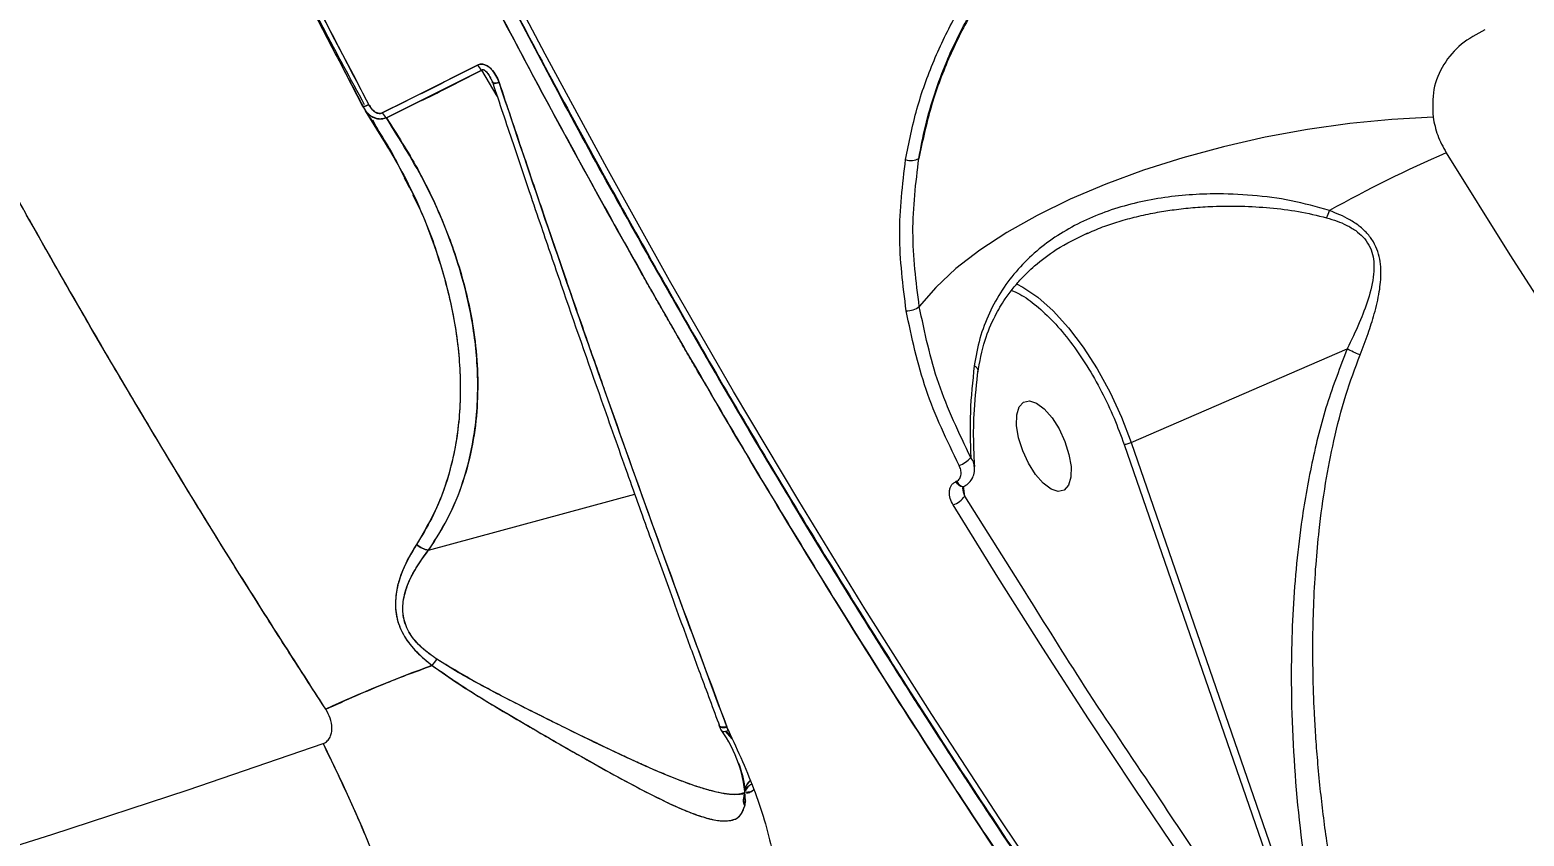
# Model space of a CAD drawing. Header units: millimetres. Extents: x -6332 to 8932, y -6739 to 7096.
# Drawn here: x -3233.5 to -3095.1, y -2634.5 to -2559.9 of the extents above; entities that cross this region are included whole.
import ezdxf

# ---------------------------------------------------------------- set-up
doc = ezdxf.new("R2010")
doc.units = ezdxf.units.MM
for name, color, linetype in [('DIKOM_ОБЪЕКТ', 7, 'Continuous'), ('DIKOM_РАЗМЕР_ЗОНА', 7, 'Continuous'), ('DIKOM_РАЗМЕР_ОБЪЕКТА', 7, 'Continuous')]:
    doc.layers.add(name, color=color, linetype=linetype)
doc.styles.add('style1', font='arial.ttf', dxfattribs={"width": 0.8})
doc.dimstyles.new('1-50', dxfattribs={"dimtxt": 300, "dimasz": 200, "dimexe": 100, "dimexo": 0, "dimgap": 100, "dimtad": 1, "dimtxsty": 'style1', "dimcen": 200, "dimclrd": 7, "dimclre": 7, "dimclrt": 7, "dimadec": 1, "dimazin": 2, "dimtfac": 1, "dimtmove": 0, "dimatfit": 2, "dimfxl": 0, "dimlwd": 25, "dimlwe": 18, "dimarcsym": 0})

# ---------------------------------------------------------------- blocks, each defined once
blk = doc.blocks.new('*D9')
at = {"layer": 'Defpoints', "color": 0, "transparency": 16777216}
for p in [(777.17, 5593.97), (-4228.73, -3389.78), (7301.72, -3389.78)]:
    blk.add_point(p, dxfattribs=at)
at = {"layer": 'DIKOM_РАЗМЕР_ОБЪЕКТА', "color": 7, "lineweight": 18, "transparency": 16777216}
for p, q in [((777.17, 5593.97), (7401.72, 5593.97)), ((-4228.73, -3389.78), (7401.72, -3389.78))]:
    blk.add_line(p, q, dxfattribs=at)
at = {"layer": 'DIKOM_РАЗМЕР_ОБЪЕКТА', "color": 7, "lineweight": 25, "transparency": 16777216}
blk.add_line((7301.72, 5393.97), (7301.72, -3189.78), dxfattribs=at)
at = {"layer": 'DIKOM_РАЗМЕР_ОБЪЕКТА', "color": 7, "transparency": 16777216}
for points in [[(7268.39, 5393.97), (7335.06, 5393.97), (7301.72, 5593.97)], [(7268.39, -3189.78), (7335.06, -3189.78), (7301.72, -3389.78)]]:
    blk.add_solid(points, dxfattribs=at)
at = {"layer": 'DIKOM_РАЗМЕР_ОБЪЕКТА', "color": 7, "transparency": 16777216, "insert": (7048.55, 1153.71), "char_height": 300, "attachment_point": 5, "rotation": 90, "style": 'style1'}
blk.add_mtext('9000', dxfattribs=at)
blk = doc.blocks.new('*D10')
at = {"layer": 'Defpoints', "color": 0, "transparency": 16777216}
for p in [(4034.78, 3636.59), (-4490.85, -1960.46), (4034.78, -5533.39)]:
    blk.add_point(p, dxfattribs=at)
at = {"layer": 'DIKOM_РАЗМЕР_ОБЪЕКТА', "color": 7, "lineweight": 18, "transparency": 16777216}
for p, q in [((4034.78, 3636.59), (4034.78, -5633.39)), ((-4490.85, -1960.46), (-4490.85, -5633.39))]:
    blk.add_line(p, q, dxfattribs=at)
at = {"layer": 'DIKOM_РАЗМЕР_ОБЪЕКТА', "color": 7, "lineweight": 25, "transparency": 16777216}
blk.add_line((-4290.85, -5533.39), (3834.78, -5533.39), dxfattribs=at)
at = {"layer": 'DIKOM_РАЗМЕР_ОБЪЕКТА', "color": 7, "transparency": 16777216}
for points in [[(-4290.85, -5500.05), (-4290.85, -5566.72), (-4490.85, -5533.39)], [(3834.78, -5500.05), (3834.78, -5566.72), (4034.78, -5533.39)]]:
    blk.add_solid(points, dxfattribs=at)
at = {"layer": 'DIKOM_РАЗМЕР_ОБЪЕКТА', "color": 7, "transparency": 16777216, "insert": (308.03, -5280.21), "char_height": 300, "attachment_point": 5, "style": 'style1'}
blk.add_mtext('8500', dxfattribs=at)
blk = doc.blocks.new('*D11')
at = {"layer": 'Defpoints', "color": 0, "transparency": 16777216}
for p in [(1114.35, 7096.35), (-4349.59, -4627.34), (8831.76, -4627.34)]:
    blk.add_point(p, dxfattribs=at)
at = {"layer": 'DIKOM_РАЗМЕР_ЗОНА', "color": 7, "lineweight": 18, "transparency": 16777216}
for p, q in [((1114.35, 7096.35), (8931.76, 7096.35)), ((-4349.59, -4627.34), (8931.76, -4627.34))]:
    blk.add_line(p, q, dxfattribs=at)
at = {"layer": 'DIKOM_РАЗМЕР_ЗОНА', "color": 7, "lineweight": 25, "transparency": 16777216}
blk.add_line((8831.76, 6896.35), (8831.76, -4427.34), dxfattribs=at)
at = {"layer": 'DIKOM_РАЗМЕР_ЗОНА', "color": 7, "transparency": 16777216}
for points in [[(8798.42, 6896.35), (8865.09, 6896.35), (8831.76, 7096.35)], [(8798.42, -4427.34), (8865.09, -4427.34), (8831.76, -4627.34)]]:
    blk.add_solid(points, dxfattribs=at)
at = {"layer": 'DIKOM_РАЗМЕР_ЗОНА', "color": 7, "transparency": 16777216, "insert": (8578.59, 1308.2), "char_height": 300, "attachment_point": 5, "rotation": 90, "style": 'style1'}
blk.add_mtext('11750', dxfattribs=at)
blk = doc.blocks.new('*D12')
at = {"layer": 'Defpoints', "color": 0, "transparency": 16777216}
for p in [(6134.38, 3354.85), (-6332, -2644.93), (6134.38, -6639)]:
    blk.add_point(p, dxfattribs=at)
at = {"layer": 'DIKOM_РАЗМЕР_ЗОНА', "color": 7, "lineweight": 18, "transparency": 16777216}
for p, q in [((6134.38, 3354.85), (6134.38, -6739)), ((-6332, -2644.93), (-6332, -6739))]:
    blk.add_line(p, q, dxfattribs=at)
at = {"layer": 'DIKOM_РАЗМЕР_ЗОНА', "color": 7, "lineweight": 25, "transparency": 16777216}
blk.add_line((-6132, -6639), (5934.38, -6639), dxfattribs=at)
at = {"layer": 'DIKOM_РАЗМЕР_ЗОНА', "color": 7, "transparency": 16777216}
for points in [[(-6132, -6605.67), (-6132, -6672.33), (-6332, -6639)], [(5934.38, -6605.67), (5934.38, -6672.33), (6134.38, -6639)]]:
    blk.add_solid(points, dxfattribs=at)
at = {"layer": 'DIKOM_РАЗМЕР_ЗОНА', "color": 7, "transparency": 16777216, "insert": (-98.81, -6385.83), "char_height": 300, "attachment_point": 5, "style": 'style1'}
blk.add_mtext('12500', dxfattribs=at)

msp = doc.modelspace()

# ---------------------------------------------------------------- linework, layer by layer
at = {"layer": 'DIKOM_ОБЪЕКТ', "color": 7, "linetype": 'Continuous', "lineweight": 15}
for p, q in [((-3204.78, -2562.852), (-3202.666, -2566.915)), ((-3200.841, -2567.544), (-3192.024, -2563.128)), ((-3191.628, -2563.591), (-3200.46, -2568.011)), ((-3190.199, -2565.997), (-3191.628, -2563.591)), ((-3190.883, -2564.198), (-3190.613, -2564.757)), ((-3190.463, -2564.905), (-3190.882, -2564.2)), ((-3190.645, -2564.657), (-3190.586, -2564.832)), ((-3190.585, -2564.832), (-3190.645, -2564.657)), ((-3202.666, -2566.915), (-3202.529, -2567.146)), ((-3202.622, -2566.982), (-3202.666, -2566.915)), ((-3202.666, -2566.915), (-3202.463, -2567.245)), ((-3202.619, -2566.956), (-3202.419, -2567.327)), ((-3202.423, -2567.352), (-3199.525, -2572.047)), ((-3200.812, -2569.922), (-3201.73, -2568.209)), ((-3197.974, -2575.058), (-3198.786, -2573.59)), ((-3135.614, -2578.737), (-3135.459, -2578.672)), ((-3131.479, -2598.069), (-3111.467, -2589.402)), ((-3132.124, -2598.252), (-3112.825, -2654.083)), ((-3131.479, -2598.069), (-3111.54, -2655.752)), ((-3147.645, -2601.662), (-3147.717, -2601.693)), ((-3147.059, -2602.164), (-3146.987, -2602.133)), ((-3196.56, -2608.054), (-3177.456, -2602.85)), ((-3147.056, -2602.278), (-3147.044, -2602.158)), ((-3146.878, -2603.044), (-3147.012, -2602.143)), ((-3141.296, -2611.89), (-3146.878, -2603.044)), ((-3164.066, -2604.138), (-3164.094, -2604.151)), ((-3162.952, -2606.018), (-3162.944, -2606.014)), ((-3159.353, -2611.905), (-3159.346, -2611.902)), ((-3169.642, -2624.272), (-3169.633, -2624.298)), ((-3169.626, -2624.315), (-3169.435, -2624.748)), ((-3169.584, -2624.345), (-3169.595, -2624.316)), ((-3169.454, -2624.397), (-3169.419, -2624.433)), ((-3169.089, -2624.804), (-3168.455, -2625.505)), ((-3168.612, -2625.14), (-3168.987, -2624.793)), ((-3168.612, -2625.14), (-3168.987, -2624.793)), ((-3168.932, -2624.391), (-3168.916, -2624.433)), ((-3168.916, -2624.433), (-3168.785, -2624.74)), ((-3167.295, -2630.449), (-3167.352, -2630.792)), ((-3167.107, -2630.556), (-3166.791, -2630.47))]:
    msp.add_line(p, q, dxfattribs=at)
at = {"layer": 'DIKOM_ОБЪЕКТ', "color": 7, "linetype": 'Continuous', "lineweight": 15, "flags": 128}
for points in [[(-3090.938, -2702.947), (-3097.704, -2694.954), (-3104.43, -2686.729), (-3111.111, -2678.281), (-3117.742, -2669.614), (-3124.316, -2660.736), (-3130.827, -2651.655), (-3137.272, -2642.379), (-3143.644, -2632.915), (-3149.937, -2623.272), (-3156.147, -2613.458), (-3162.268, -2603.479), (-3168.295, -2593.347), (-3174.223, -2583.068), (-3180.047, -2572.651), (-3185.763, -2562.105), (-3191.364, -2551.439)], [(-3190.018, -2564.738), (-3190.167, -2564.767), (-3190.303, -2564.785), (-3190.42, -2564.791), (-3190.517, -2564.786), (-3190.589, -2564.769), (-3190.636, -2564.741), (-3190.654, -2564.704), (-3190.645, -2564.657)], [(-3190.645, -2564.657), (-3190.654, -2564.704), (-3190.636, -2564.741), (-3190.589, -2564.769), (-3190.517, -2564.786), (-3190.42, -2564.791), (-3190.303, -2564.785), (-3190.167, -2564.767), (-3190.018, -2564.738)], [(-3202.666, -2566.915), (-3202.659, -2566.941), (-3202.631, -2566.955), (-3202.582, -2566.956), (-3202.513, -2566.945), (-3202.426, -2566.922), (-3202.324, -2566.889), (-3202.208, -2566.845), (-3202.081, -2566.791)], [(-3202.081, -2566.791), (-3202.208, -2566.845), (-3202.324, -2566.889), (-3202.426, -2566.922), (-3202.513, -2566.945), (-3202.582, -2566.956), (-3202.631, -2566.955), (-3202.659, -2566.941), (-3202.666, -2566.915)], [(-3103.509, -2567.942), (-3107.336, -2568.153), (-3111.228, -2568.538), (-3115.149, -2569.091), (-3119.058, -2569.807), (-3122.918, -2570.68), (-3126.69, -2571.7), (-3130.336, -2572.858), (-3133.822, -2574.141), (-3137.112, -2575.539), (-3140.174, -2577.035), (-3142.978, -2578.616), (-3145.496, -2580.267), (-3147.703, -2581.971), (-3149.578, -2583.711), (-3151.101, -2585.469)], [(-3102.288, -2571.239), (-3096.389, -2580.693), (-3090.405, -2589.978)], [(-3142.082, -2583.384), (-3141.521, -2583.675), (-3140.119, -2584.62), (-3138.695, -2585.884), (-3137.281, -2587.437), (-3135.912, -2589.241), (-3134.617, -2591.255), (-3133.429, -2593.432), (-3132.375, -2595.721), (-3131.479, -2598.069)], [(-3141.894, -2597.633), (-3142.085, -2596.5), (-3142.072, -2595.521), (-3141.856, -2594.775), (-3141.454, -2594.323), (-3140.898, -2594.201), (-3140.235, -2594.418), (-3139.517, -2594.959), (-3138.804, -2595.778), (-3138.151, -2596.81), (-3137.613, -2597.971), (-3137.233, -2599.166), (-3137.042, -2600.3), (-3137.055, -2601.278), (-3137.272, -2602.025), (-3137.674, -2602.477), (-3138.229, -2602.599), (-3138.892, -2602.381), (-3139.61, -2601.84), (-3140.324, -2601.021), (-3140.976, -2599.989), (-3141.514, -2598.829), (-3141.894, -2597.633)], [(-3147.059, -2602.164), (-3147.11, -2602.179), (-3147.249, -2602.159), (-3147.405, -2602.065), (-3147.566, -2601.906), (-3147.717, -2601.693)], [(-3147.645, -2601.662), (-3147.493, -2601.874), (-3147.333, -2602.034), (-3147.177, -2602.127), (-3147.038, -2602.147), (-3146.985, -2602.132)], [(-3113.827, -2655.013), (-3118.21, -2648.913), (-3122.563, -2642.724), (-3126.885, -2636.449), (-3131.173, -2630.089), (-3135.426, -2623.647), (-3139.643, -2617.125), (-3143.822, -2610.526), (-3147.961, -2603.852)], [(-3169.647, -2624.183), (-3169.647, -2624.254), (-3169.618, -2624.316), (-3169.561, -2624.366), (-3169.476, -2624.401), (-3169.367, -2624.422), (-3169.237, -2624.427), (-3169.09, -2624.416), (-3168.932, -2624.391)], [(-3168.932, -2624.391), (-3169.09, -2624.416), (-3169.237, -2624.427), (-3169.367, -2624.422), (-3169.476, -2624.401), (-3169.561, -2624.366), (-3169.618, -2624.316), (-3169.647, -2624.254), (-3169.647, -2624.183)], [(-3169.635, -2624.202), (-3169.638, -2624.276), (-3169.636, -2624.289)], [(-3168.916, -2624.433), (-3169.078, -2624.456), (-3169.227, -2624.464), (-3169.359, -2624.456), (-3169.469, -2624.433), (-3169.554, -2624.393), (-3169.611, -2624.341), (-3169.636, -2624.289)], [(-3169.633, -2624.299), (-3169.611, -2624.341), (-3169.554, -2624.393), (-3169.469, -2624.433), (-3169.359, -2624.456), (-3169.227, -2624.464), (-3169.078, -2624.456), (-3168.916, -2624.433)], [(-3169.463, -2624.685), (-3169.444, -2624.737), (-3169.403, -2624.776), (-3169.341, -2624.804), (-3169.26, -2624.817), (-3169.161, -2624.818), (-3169.047, -2624.804), (-3168.92, -2624.778), (-3168.785, -2624.74)], [(-3350.43, -2665.209), (-3336.847, -2662.383), (-3323.335, -2659.402), (-3309.902, -2656.268), (-3296.556, -2652.984), (-3283.308, -2649.549), (-3270.164, -2645.969), (-3257.134, -2642.244), (-3244.226, -2638.377), (-3231.449, -2634.371), (-3218.81, -2630.228), (-3206.317, -2625.95)], [(-3350.43, -2665.209), (-3336.847, -2662.383), (-3323.335, -2659.402), (-3309.902, -2656.268), (-3296.556, -2652.984), (-3283.308, -2649.549), (-3270.164, -2645.969), (-3257.134, -2642.244), (-3244.226, -2638.377), (-3231.449, -2634.371), (-3218.81, -2630.228), (-3206.317, -2625.95)], [(-3206.317, -2625.95), (-3204.49, -2629.732), (-3202.743, -2633.659), (-3201.092, -2637.701), (-3199.548, -2641.825), (-3198.124, -2645.998), (-3196.831, -2650.19), (-3195.679, -2654.368), (-3194.676, -2658.498), (-3193.832, -2662.549), (-3193.151, -2666.49), (-3192.64, -2670.288), (-3192.303, -2673.916), (-3192.141, -2677.343), (-3192.157, -2680.546)]]:
    msp.add_lwpolyline(points, dxfattribs=at)
at = {"layer": 'DIKOM_ОБЪЕКТ', "color": 7, "linetype": 'Continuous', "lineweight": 15}
for centre, radius, start, end in [((-3190.604, -2562.315), 1.636, 209.81096, 231.24363), ((-3199.391, -2566.753), 1.652, 208.63239, 229.65293), ((-3052.701, -2684.902), 124.009, 113.5697, 119.14739), ((-3151.86, -2570.564), 1.403, 249.09211, 300.98321), ((-3123.824, -2572.676), 11.418, 336.35097, 339.9147), ((-3152.253, -2584.056), 1.823, 268.2549, 309.18), ((-3148.207, -2597.779), 2.535, 288.13791, 318.04546), ((-3148.921, -2601.435), 2.601, 291.65337, 321.76861), ((-3158.259, -2725.217), 113.057, 109.61767, 115.02078), ((-3247.301, -2579.875), 64.177, 322.74852, 323.3961), ((-3247.315, -2579.863), 64.195, 322.7485, 323.39588), ((-3179.114, -2631.695), 11.928, 2.03522, 35.99188), ((-3165.505, -2630.649), 1.799, 135.79638, 200.2288), ((-3165.49, -2630.661), 1.818, 135.81502, 163.8342), ((-3165.534, -2630.65), 1.772, 173.79576, 200.50962)]:
    msp.add_arc(centre, radius, start, end, dxfattribs=at)
for points, knots in [([(-3223.198, -2036.913), (-3223.524, -2037.057), (-3226.59, -2038.41), (-3231.996, -2041.839), (-3239.36, -2047.241), (-3246.223, -2053.598), (-3252.637, -2060.797), (-3258.475, -2068.712), (-3263.764, -2077.284), (-3268.509, -2086.436), (-3272.789, -2096.292), (-3276.587, -2106.795), (-3279.969, -2118.153), (-3282.907, -2130.406), (-3285.361, -2143.603), (-3287.271, -2157.51), (-3288.623, -2172.08), (-3289.408, -2187.237), (-3289.623, -2202.595), (-3289.309, -2218.091), (-3288.504, -2233.693), (-3287.203, -2249.707), (-3285.402, -2266.139), (-3283.053, -2283.289), (-3280.131, -2301.09), (-3276.619, -2319.463), (-3272.588, -2338.012), (-3268.044, -2356.734), (-3262.983, -2375.631), (-3257.512, -2394.338), (-3251.671, -2412.795), (-3245.522, -2430.905), (-3238.982, -2448.935), (-3232.072, -2466.842), (-3224.648, -2484.987), (-3216.683, -2503.365), (-3208.148, -2521.962), (-3199.21, -2540.381), (-3189.918, -2558.519), (-3180.322, -2576.279), (-3170.647, -2593.275), (-3160.914, -2609.534), (-3151.139, -2625.087), (-3141.126, -2640.246), (-3130.896, -2655.033), (-3123.923, -2664.485), (-3120.431, -2669.218)], [0, 0, 0, 0, 0.0028441, 0.0267502, 0.0505357, 0.0742578, 0.0979727, 0.1217368, 0.1442394, 0.1668674, 0.1894172, 0.2118542, 0.2342271, 0.257939, 0.2816885, 0.3055319, 0.3295197, 0.3534456, 0.3772426, 0.3996156, 0.4219726, 0.4443609, 0.4668275, 0.4894231, 0.5133832, 0.5372016, 0.560939, 0.5846504, 0.6083912, 0.6322202, 0.6548184, 0.6774103, 0.6998754, 0.7222618, 0.7446183, 0.7683492, 0.7921552, 0.816093, 0.8400718, 0.863906, 0.8876507, 0.9100072, 0.932381, 0.9548205, 0.9773726, 1, 1, 1, 1]), ([(-3206.076, -2622.769), (-3209.491, -2617.45), (-3216.326, -2606.806), (-3226.259, -2590.257), (-3235.948, -2573.29), (-3245.333, -2555.914), (-3254.361, -2538.24), (-3262.815, -2520.708), (-3270.703, -2503.374), (-3278.053, -2486.248), (-3285.016, -2468.982), (-3291.588, -2451.579), (-3297.968, -2433.431), (-3304.053, -2414.641), (-3309.738, -2395.321), (-3314.798, -2376.18), (-3319.229, -2357.217), (-3323.026, -2338.433), (-3326.164, -2319.896), (-3328.623, -2301.706), (-3330.39, -2283.957), (-3331.468, -2266.681), (-3331.852, -2249.917), (-3331.547, -2233.754), (-3330.56, -2218.271), (-3328.911, -2203.507), (-3326.606, -2189.459), (-3323.651, -2176.126), (-3319.989, -2163.339), (-3315.608, -2151.224), (-3310.503, -2139.913), (-3304.796, -2129.59), (-3298.413, -2120.404), (-3293.78, -2114.491), (-3291.119, -2111.96), (-3290.963, -2111.813)], [0, 0, 0, 0, 0.0300529, 0.0601374, 0.0903312, 0.1207133, 0.1510481, 0.1812016, 0.2095421, 0.2378597, 0.266223, 0.2946983, 0.3233418, 0.3551983, 0.3868722, 0.4184629, 0.4500675, 0.4817818, 0.5137032, 0.5456079, 0.5774203, 0.6092394, 0.6411643, 0.6730865, 0.7048096, 0.7364286, 0.768038, 0.7997314, 0.8316041, 0.8651056, 0.898394, 0.9315588, 0.9647071, 0.9979422, 1, 1, 1, 1]), ([(-3119.444, -2668.268), (-3123.138, -2663.257), (-3130.512, -2653.254), (-3141.315, -2637.565), (-3151.873, -2621.461), (-3162.165, -2604.915), (-3172.193, -2587.941), (-3181.769, -2570.867), (-3190.907, -2553.725), (-3199.586, -2536.6), (-3207.942, -2519.243), (-3215.936, -2501.742), (-3223.715, -2483.764), (-3231.257, -2465.297), (-3238.534, -2446.335), (-3245.394, -2427.238), (-3251.807, -2408.076), (-3257.736, -2388.955), (-3263.051, -2370.337), (-3267.779, -2352.248), (-3271.957, -2334.672), (-3275.678, -2317.251), (-3278.939, -2299.985), (-3281.784, -2282.577), (-3284.157, -2265.142), (-3286.015, -2247.793), (-3287.311, -2230.913), (-3288.052, -2214.495), (-3288.232, -2198.546), (-3287.867, -2183.351), (-3286.95, -2168.97), (-3285.907, -2157.913), (-3284.988, -2151.778), (-3284.717, -2149.968)], [0, 0, 0, 0, 0.0338931, 0.0676579, 0.101253, 0.1347578, 0.1682517, 0.201816, 0.2335979, 0.2655578, 0.2974069, 0.3290959, 0.3606952, 0.3941866, 0.4277292, 0.4614047, 0.4952854, 0.5290776, 0.5626887, 0.5942872, 0.6258639, 0.6574845, 0.6892181, 0.7211301, 0.7549709, 0.7886124, 0.8221385, 0.8556279, 0.8891602, 0.9228145, 0.9547323, 0.9866402, 1, 1, 1, 1]), ([(-3120.431, -2669.218), (-3122.831, -2665.98), (-3127.749, -2659.345), (-3135.201, -2648.824), (-3142.908, -2637.56), (-3150.503, -2626.018), (-3157.956, -2614.263), (-3164.931, -2602.856), (-3169.769, -2594.659), (-3172.486, -2589.97), (-3173.344, -2588.482), (-3174.203, -2586.986), (-3175.063, -2585.481), (-3175.924, -2583.968), (-3178.913, -2578.69), (-3183.798, -2569.876), (-3190.294, -2557.712), (-3196.155, -2546.348), (-3201.41, -2535.824), (-3206.084, -2526.176), (-3210.206, -2517.432), (-3213.801, -2509.614), (-3216.891, -2502.74), (-3219.393, -2497.064), (-3221.373, -2492.504), (-3222.844, -2489.072), (-3223.838, -2486.732), (-3224.382, -2485.443), (-3224.592, -2484.946), (-3224.678, -2484.741), (-3224.715, -2484.653), (-3224.731, -2484.615), (-3224.738, -2484.599), (-3224.741, -2484.592), (-3224.742, -2484.588), (-3227.193, -2479.332), (-3231.216, -2468.689), (-3237.385, -2453.189), (-3242.899, -2438.192), (-3247.769, -2424.339), (-3252.027, -2411.588), (-3254.876, -2402.65), (-3256.69, -2396.787), (-3257.59, -2393.844), (-3258.468, -2390.934), (-3259.325, -2388.059), (-3260.161, -2385.218), (-3262.752, -2376.306), (-3266.835, -2361.471), (-3271.918, -2340.965), (-3276.299, -2321.039), (-3280.052, -2301.704), (-3282.035, -2289.196), (-3283.018, -2282.999)], [0, 0, 0, 0, 0.0304209, 0.0623327, 0.095734, 0.1306254, 0.1625625, 0.1956542, 0.2257291, 0.2297327, 0.2337534, 0.2377893, 0.2418403, 0.2459065, 0.2499879, 0.2842987, 0.316163, 0.3455819, 0.3725529, 0.3970783, 0.419155, 0.4387844, 0.455968, 0.4707052, 0.4811917, 0.4899532, 0.4962348, 0.4985755, 0.4995217, 0.4999227, 0.5000971, 0.5001726, 0.5002056, 0.5002199, 0.5002268, 0.5002316, 0.539857, 0.577985, 0.6146112, 0.6497392, 0.6794112, 0.7079231, 0.715199, 0.7223943, 0.7295114, 0.7365486, 0.7435039, 0.7503816, 0.8020663, 0.852871, 0.9027955, 0.9518385, 1, 1, 1, 1]), ([(-3206.076, -2622.769), (-3207.135, -2621.137), (-3209.301, -2617.8), (-3212.588, -2612.626), (-3215.989, -2607.186), (-3219.496, -2601.47), (-3223.104, -2595.476), (-3226.544, -2589.649), (-3229.407, -2584.708), (-3231.728, -2580.648), (-3233.794, -2576.996), (-3236.055, -2572.949), (-3238.561, -2568.4), (-3241.174, -2563.586), (-3243.629, -2558.989), (-3245.295, -2555.826), (-3246.249, -2554.001), (-3246.657, -2553.221), (-3247.028, -2552.506), (-3247.365, -2551.857), (-3247.667, -2551.275), (-3249.171, -2548.367), (-3251.738, -2543.34), (-3255.288, -2536.219), (-3258.707, -2529.212), (-3262.045, -2522.207), (-3265.41, -2514.979), (-3268.366, -2508.471), (-3270.98, -2502.596), (-3273.184, -2497.55), (-3275.302, -2492.618), (-3277.335, -2487.801), (-3279.285, -2483.101), (-3281.156, -2478.52), (-3284.195, -2470.946), (-3288.242, -2460.508), (-3293.081, -2447.35), (-3297.646, -2434.258), (-3301.948, -2421.18), (-3305.998, -2408.067), (-3310.008, -2394.199), (-3313.908, -2379.583), (-3317.649, -2364.131), (-3320.954, -2348.86), (-3323.866, -2333.711), (-3325.44, -2323.766), (-3326.224, -2318.809)], [0, 0, 0, 0, 0.0179876, 0.0367762, 0.0563657, 0.0767565, 0.0979473, 0.1199375, 0.1380068, 0.1494641, 0.1620326, 0.1757116, 0.1910465, 0.2085275, 0.2246543, 0.2375316, 0.2403668, 0.2429771, 0.2453677, 0.2475341, 0.2494766, 0.251198, 0.2766477, 0.2996046, 0.3217494, 0.3456947, 0.3682713, 0.3922606, 0.4088962, 0.425132, 0.440963, 0.456394, 0.4714218, 0.4860449, 0.5002695, 0.5438574, 0.5855956, 0.6254857, 0.6683365, 0.7099835, 0.750432, 0.800899, 0.8503771, 0.8999619, 0.9501441, 1, 1, 1, 1]), ([(-3232.589, -2503.732), (-3231.396, -2506.429), (-3228.904, -2512.062), (-3225.082, -2520.424), (-3222.263, -2526.451), (-3220.606, -2529.938), (-3220.07, -2531.064), (-3219.528, -2532.198), (-3218.98, -2533.34), (-3218.426, -2534.491), (-3217.588, -2536.226), (-3216.311, -2538.854), (-3214.433, -2542.68), (-3212.071, -2547.433), (-3209.21, -2553.099), (-3205.838, -2559.667), (-3203.387, -2564.314), (-3202.081, -2566.791)], [0, 0, 0, 0, 0.1256973, 0.2625228, 0.3921221, 0.4097291, 0.4274977, 0.4454039, 0.4634482, 0.4816553, 0.5000014, 0.5458529, 0.6066903, 0.6825214, 0.773355, 0.8791832, 1, 1, 1, 1]), ([(-3202.081, -2566.791), (-3205.094, -2561.029), (-3211.116, -2549.515), (-3219.124, -2533.147), (-3226.294, -2517.887), (-3230.489, -2508.453), (-3232.589, -2503.732)], [0, 0, 0, 0, 0.280202, 0.5599174, 0.7797716, 1, 1, 1, 1]), ([(-3202.477, -2566.815), (-3203.761, -2564.432), (-3206.769, -2558.849), (-3210.635, -2551.426), (-3213.187, -2546.372), (-3214.092, -2544.579)], [0, 0, 0, 0, 0.3246933, 0.760521, 1, 1, 1, 1]), ([(-3191.908, -2551.577), (-3191.199, -2552.954), (-3188.985, -2557.253), (-3185.162, -2564.437), (-3180.424, -2573.157), (-3175.548, -2581.887), (-3170.551, -2590.607), (-3165.441, -2599.293), (-3160.226, -2607.926), (-3154.913, -2616.489), (-3149.51, -2624.969), (-3144.021, -2633.351), (-3138.455, -2641.626), (-3132.816, -2649.78), (-3127.109, -2657.806), (-3121.342, -2665.695), (-3115.516, -2673.436), (-3109.64, -2681.024), (-3103.716, -2688.45), (-3097.752, -2695.707), (-3091.75, -2702.787), (-3085.716, -2709.686), (-3079.655, -2716.399), (-3073.572, -2722.917), (-3067.47, -2729.236), (-3061.356, -2735.353), (-3055.232, -2741.26), (-3049.104, -2746.955), (-3042.976, -2752.433), (-3036.853, -2757.689), (-3030.738, -2762.72), (-3024.636, -2767.523), (-3018.552, -2772.095), (-3012.488, -2776.43), (-3006.449, -2780.529), (-3000.439, -2784.387), (-2994.461, -2788.003), (-2988.52, -2791.373), (-2982.618, -2794.496), (-2976.759, -2797.368), (-2970.947, -2799.991), (-2965.184, -2802.359), (-2959.473, -2804.473), (-2953.817, -2806.329), (-2948.219, -2807.93), (-2942.681, -2809.267), (-2937.206, -2810.345), (-2931.795, -2811.161), (-2926.454, -2811.701), (-2921.706, -2811.979), (-2918.778, -2811.956), (-2917.573, -2811.947)], [0, 0, 0, 0, 0.0090736, 0.0283114, 0.0478363, 0.0675914, 0.0875366, 0.1076412, 0.1278777, 0.1482269, 0.1686719, 0.1891964, 0.2097921, 0.2304463, 0.2511524, 0.2719038, 0.2926915, 0.3135132, 0.3343625, 0.3552359, 0.3761282, 0.3970384, 0.4179636, 0.4388991, 0.4598442, 0.4807975, 0.5017559, 0.5227189, 0.5436845, 0.5646519, 0.5856202, 0.6065893, 0.6275583, 0.6485265, 0.6694947, 0.690463, 0.7114326, 0.7324033, 0.7533772, 0.7743554, 0.7953407, 0.8163349, 0.8373419, 0.8583651, 0.8794092, 0.9004789, 0.9215808, 0.9427214, 0.9639083, 0.9851504, 1, 1, 1, 1]), ([(-3209.536, -2553.663), (-3208.916, -2554.874), (-3207.534, -2557.575), (-3205.231, -2562.01), (-3203.536, -2565.22), (-3202.619, -2566.956)], [0, 0, 0, 0, 0.2718438, 0.6063373, 1, 1, 1, 1]), ([(-3152.361, -2571.875), (-3152.05, -2570.301), (-3151.428, -2567.156), (-3149.809, -2562.673), (-3147.76, -2558.402), (-3145.988, -2555.814), (-3145.102, -2554.52)], [0, 0, 0, 0, 0.250726, 0.5012991, 0.7506506, 1, 1, 1, 1]), ([(-3143.828, -2554.614), (-3144.686, -2555.859), (-3146.417, -2558.369), (-3148.464, -2562.545), (-3150.127, -2567.005), (-3150.799, -2570.171), (-3151.138, -2571.767)], [0, 0, 0, 0, 0.2440319, 0.4920674, 0.744057, 1, 1, 1, 1]), ([(-3151.138, -2571.767), (-3150.951, -2570.765), (-3150.571, -2568.736), (-3149.702, -2565.735), (-3148.44, -2562.36), (-3146.638, -2558.621), (-3144.903, -2556.087), (-3144.013, -2554.786)], [0, 0, 0, 0, 0.1627457, 0.3298814, 0.5013883, 0.7440248, 1, 1, 1, 1]), ([(-3119.444, -2668.268), (-3123.39, -2662.91), (-3131.258, -2652.225), (-3142.769, -2635.414), (-3153.999, -2618.131), (-3164.941, -2600.34), (-3175.554, -2582.011), (-3183.104, -2568.491), (-3186.994, -2560.977), (-3187.569, -2559.867)], [0, 0, 0, 0, 0.1631449, 0.3253423, 0.4870224, 0.6482969, 0.8096884, 0.9718889, 1, 1, 1, 1]), ([(-3098.711, -2559.86), (-3099.469, -2560.265), (-3100.987, -2561.075), (-3102.605, -2563.011), (-3103.613, -2565.34), (-3103.544, -2567.073), (-3103.509, -2567.942)], [0, 0, 0, 0, 0.2497756, 0.4995882, 0.7493475, 1, 1, 1, 1]), ([(-3192.024, -2563.128), (-3193.658, -2563.962), (-3196.577, -2565.449), (-3199.538, -2566.904), (-3200.841, -2567.544)], [0, 0, 0, 0, 0.5600019, 1, 1, 1, 1]), ([(-3192.024, -2563.128), (-3191.918, -2563.089), (-3191.707, -2563.009), (-3191.35, -2563.068), (-3191.022, -2563.235), (-3190.647, -2563.558), (-3190.279, -2564.067), (-3190.105, -2564.514), (-3190.018, -2564.738)], [0, 0, 0, 0, 0.1251382, 0.2501315, 0.3685429, 0.5007915, 0.7497608, 1, 1, 1, 1]), ([(-3190.018, -2564.738), (-3190.211, -2564.287), (-3190.454, -2563.722), (-3191.018, -2563.239), (-3191.345, -2563.069), (-3191.708, -2563.009), (-3191.918, -2563.089), (-3192.024, -2563.128)], [0, 0, 0, 0, 0.4978862, 0.6235487, 0.7494002, 0.8746933, 1, 1, 1, 1]), ([(-3200.46, -2568.011), (-3198.8, -2567.195), (-3195.836, -2565.738), (-3192.914, -2564.247), (-3191.628, -2563.591)], [0, 0, 0, 0, 0.5599787, 1, 1, 1, 1]), ([(-3191.628, -2563.591), (-3191.616, -2563.578), (-3191.592, -2563.553), (-3191.534, -2563.536), (-3191.467, -2563.546), (-3191.371, -2563.59), (-3191.257, -2563.687), (-3191.101, -2563.861), (-3190.945, -2564.081), (-3190.858, -2564.255), (-3190.818, -2564.334)], [0, 0, 0, 0, 0.0532751, 0.0987553, 0.1442833, 0.1972148, 0.3252861, 0.4824188, 0.7652232, 1, 1, 1, 1]), ([(-3191.628, -2563.591), (-3191.617, -2563.579), (-3191.597, -2563.557), (-3191.557, -2563.543), (-3191.524, -2563.538), (-3191.488, -2563.543), (-3191.428, -2563.561), (-3191.347, -2563.61), (-3191.187, -2563.752), (-3190.976, -2564.023), (-3190.849, -2564.276), (-3190.778, -2564.417)], [0, 0, 0, 0, 0.0435046, 0.0802869, 0.0977751, 0.1155124, 0.1541495, 0.2198757, 0.3070182, 0.6114809, 1, 1, 1, 1]), ([(-3190.613, -2564.757), (-3189.987, -2566.634), (-3188.863, -2570.002), (-3187.358, -2574.453), (-3186.184, -2577.905), (-3185.205, -2580.764), (-3183.364, -2586.117), (-3181.018, -2592.845), (-3178.226, -2600.72), (-3176.438, -2605.699), (-3175.121, -2609.337), (-3174.127, -2612.069), (-3172.861, -2615.526), (-3171.32, -2619.707), (-3170.197, -2622.718), (-3169.59, -2624.346)], [0, 0, 0, 0, 0.0919471, 0.1649693, 0.2191857, 0.2624787, 0.3066479, 0.4849834, 0.5987071, 0.7037642, 0.7378598, 0.7843468, 0.8435426, 0.9154207, 1, 1, 1, 1]), ([(-3190.018, -2564.738), (-3189.295, -2566.897), (-3187.889, -2571.099), (-3185.82, -2577.188), (-3183.857, -2582.904), (-3182.002, -2588.249), (-3180.155, -2593.515), (-3177.343, -2601.454), (-3173.592, -2611.863), (-3170.455, -2620.296), (-3168.932, -2624.391)], [0, 0, 0, 0, 0.1056496, 0.2056474, 0.2999886, 0.3886799, 0.4717014, 0.5634497, 0.7880625, 1, 1, 1, 1]), ([(-3168.932, -2624.391), (-3170.934, -2618.998), (-3174.943, -2608.199), (-3180.441, -2592.756), (-3185.473, -2578.267), (-3188.501, -2569.255), (-3190.018, -2564.738)], [0, 0, 0, 0, 0.2787706, 0.5582158, 0.7785995, 1, 1, 1, 1]), ([(-3202.666, -2566.915), (-3202.551, -2567.115), (-3202.311, -2567.532), (-3201.762, -2567.957), (-3201.103, -2568.171), (-3200.678, -2568.065), (-3200.46, -2568.011)], [0, 0, 0, 0, 0.2464176, 0.5143743, 0.7507398, 1, 1, 1, 1]), ([(-3202.364, -2567.406), (-3201.437, -2568.818), (-3199.933, -2571.107), (-3198.811, -2573.495), (-3198.382, -2574.41)], [0, 0, 0, 0, 0.6169432, 1, 1, 1, 1]), ([(-3200.46, -2568.011), (-3200.567, -2568.045), (-3200.78, -2568.113), (-3201.228, -2568.126), (-3201.755, -2567.944), (-3202.162, -2567.691), (-3202.284, -2567.491), (-3202.285, -2567.489)], [0, 0, 0, 0, 0.1668764, 0.3331322, 0.6644698, 0.9962618, 1, 1, 1, 1]), ([(-3202.081, -2566.791), (-3202.013, -2566.907), (-3201.877, -2567.138), (-3201.633, -2567.385), (-3201.402, -2567.528), (-3201.213, -2567.595), (-3201.017, -2567.608), (-3200.899, -2567.565), (-3200.841, -2567.544)], [0, 0, 0, 0, 0.249713, 0.4993554, 0.6299307, 0.7499298, 0.874766, 1, 1, 1, 1]), ([(-3200.841, -2567.544), (-3200.899, -2567.566), (-3201.016, -2567.61), (-3201.279, -2567.59), (-3201.714, -2567.369), (-3201.935, -2567.022), (-3202.081, -2566.791)], [0, 0, 0, 0, 0.125469, 0.2510913, 0.5012666, 1, 1, 1, 1]), ([(-3201.945, -2568.128), (-3200.865, -2569.847), (-3198.462, -2573.673), (-3195.853, -2579.889), (-3194.15, -2586.115), (-3193.501, -2591.901), (-3193.689, -2596.588), (-3194.514, -2600.676), (-3195.688, -2604.152), (-3197.016, -2606.396), (-3197.682, -2607.521)], [0, 0, 0, 0, 0.140231, 0.3121103, 0.4836054, 0.6130559, 0.7428465, 0.828589, 0.914095, 1, 1, 1, 1]), ([(-3200.46, -2568.011), (-3199.467, -2569.568), (-3197.487, -2572.672), (-3195.199, -2577.495), (-3193.444, -2582.412), (-3192.434, -2586.89), (-3191.997, -2590.881), (-3191.973, -2594.336), (-3192.336, -2597.813), (-3193.163, -2601.286), (-3194.465, -2604.739), (-3195.865, -2606.955), (-3196.56, -2608.054)], [0, 0, 0, 0, 0.1254318, 0.2500785, 0.3742301, 0.498491, 0.5826866, 0.6665952, 0.749435, 0.8338422, 0.9176121, 1, 1, 1, 1]), ([(-3196.56, -2608.054), (-3195.853, -2606.934), (-3194.446, -2604.701), (-3193.152, -2601.251), (-3192.195, -2597.205), (-3191.865, -2592.577), (-3192.355, -2586.874), (-3193.899, -2580.746), (-3196.57, -2574.233), (-3199.161, -2570.09), (-3200.46, -2568.011)], [0, 0, 0, 0, 0.0839747, 0.1672678, 0.2505557, 0.3763118, 0.5015632, 0.6672261, 0.8330781, 1, 1, 1, 1]), ([(-3103.509, -2567.942), (-3103.394, -2568.509), (-3103.165, -2569.646), (-3102.581, -2570.707), (-3102.288, -2571.239)], [0, 0, 0, 0, 0.4986947, 1, 1, 1, 1]), ([(-3152.309, -2585.878), (-3152.605, -2583.521), (-3153.198, -2578.805), (-3152.64, -2574.185), (-3152.361, -2571.875)], [0, 0, 0, 0, 0.5000127, 1, 1, 1, 1]), ([(-3151.101, -2585.469), (-3151.389, -2583.162), (-3151.966, -2578.548), (-3151.414, -2574.027), (-3151.138, -2571.767)], [0, 0, 0, 0, 0.4999772, 1, 1, 1, 1]), ([(-3198.043, -2575.097), (-3197.793, -2575.591), (-3196.722, -2577.709), (-3195.383, -2581.57), (-3194.29, -2585.857), (-3193.796, -2589.293), (-3193.6, -2591.934), (-3193.608, -2594.51), (-3193.843, -2597.181), (-3194.316, -2599.776), (-3195.096, -2602.437), (-3196.149, -2605.012), (-3197.185, -2606.707), (-3197.682, -2607.521)], [0, 0, 0, 0, 0.0481886, 0.2066514, 0.3643906, 0.4475777, 0.5223448, 0.605428, 0.6815308, 0.7641237, 0.8402588, 0.9232692, 1, 1, 1, 1]), ([(-3113.1, -2576.597), (-3114.28, -2576.26), (-3116.628, -2575.589), (-3120.242, -2575.144), (-3124.401, -2574.972), (-3129.058, -2575.353), (-3133.976, -2576.592), (-3138.405, -2578.74), (-3141.492, -2581.347), (-3143.464, -2583.91), (-3144.651, -2586.061), (-3145.551, -2588.409), (-3145.856, -2590.108), (-3146.01, -2590.963)], [0, 0, 0, 0, 0.0841745, 0.1676347, 0.2513597, 0.3757524, 0.5006806, 0.6249789, 0.7497198, 0.8123411, 0.8748843, 0.9370411, 1, 1, 1, 1]), ([(-3135.459, -2578.672), (-3134.953, -2578.452), (-3133.964, -2578.02), (-3132.385, -2577.524), (-3130.755, -2577.089), (-3129.112, -2576.753), (-3127.443, -2576.494), (-3125.73, -2576.306), (-3123.655, -2576.179), (-3121.263, -2576.16), (-3118.616, -2576.316), (-3115.966, -2576.628), (-3114.233, -2577.047), (-3113.365, -2577.256)], [0, 0, 0, 0, 0.0773365, 0.1511899, 0.2282165, 0.3084234, 0.3786723, 0.4553186, 0.5383606, 0.6541103, 0.7693564, 0.8843679, 1, 1, 1, 1]), ([(-3110.274, -2589.944), (-3110.018, -2589.291), (-3109.529, -2588.04), (-3108.908, -2586.093), (-3108.461, -2584.209), (-3108.299, -2582.575), (-3108.383, -2581.334), (-3108.603, -2580.376), (-3109.004, -2579.484), (-3109.593, -2578.685), (-3110.345, -2578.001), (-3111.485, -2577.241), (-3112.46, -2576.853), (-3113.1, -2576.597)], [0, 0, 0, 0, 0.1304726, 0.2497462, 0.3846563, 0.4985942, 0.5640357, 0.6239437, 0.6867255, 0.7491466, 0.8092811, 0.8746197, 1, 1, 1, 1]), ([(-3113.365, -2577.256), (-3113.036, -2577.357), (-3112.415, -2577.546), (-3111.506, -2577.935), (-3110.685, -2578.41), (-3109.955, -2579.032), (-3109.406, -2579.789), (-3109.084, -2580.644), (-3108.963, -2581.555), (-3109.015, -2582.951), (-3109.475, -2584.789), (-3110.349, -2587.083), (-3111.08, -2588.599), (-3111.467, -2589.402)], [0, 0, 0, 0, 0.0665832, 0.1255043, 0.191619, 0.2509307, 0.3132833, 0.3768317, 0.4357325, 0.5020294, 0.6648218, 0.8223112, 1, 1, 1, 1]), ([(-3145.686, -2591.646), (-3145.498, -2590.61), (-3145.16, -2588.744), (-3144.191, -2586.495), (-3143.261, -2584.917), (-3142.435, -2583.799), (-3141.549, -2582.77), (-3140.27, -2581.531), (-3138.262, -2580.002), (-3136.478, -2579.135), (-3135.474, -2578.648)], [0, 0, 0, 0, 0.1728624, 0.3112376, 0.4179676, 0.4915747, 0.5556905, 0.6604047, 0.8088868, 1, 1, 1, 1]), ([(-3142.554, -2583.988), (-3142.295, -2584.097), (-3141.554, -2584.407), (-3140.237, -2585.372), (-3138.651, -2586.852), (-3137.066, -2588.739), (-3135.559, -2590.927), (-3134.204, -2593.314), (-3133.032, -2595.778), (-3132.422, -2597.44), (-3132.124, -2598.252)], [0, 0, 0, 0, 0.0700933, 0.200791, 0.3356091, 0.4725739, 0.609523, 0.7443323, 0.8750278, 1, 1, 1, 1]), ([(-3146.322, -2599.474), (-3147.411, -2597.207), (-3149.589, -2592.673), (-3150.597, -2587.87), (-3151.101, -2585.469)], [0, 0, 0, 0, 0.5000331, 1, 1, 1, 1]), ([(-3147.418, -2600.188), (-3148.532, -2597.872), (-3150.758, -2593.239), (-3151.792, -2588.332), (-3152.309, -2585.878)], [0, 0, 0, 0, 0.5000374, 1, 1, 1, 1]), ([(-3111.46, -2589.402), (-3112.116, -2591.096), (-3113.446, -2594.528), (-3114.796, -2599.993), (-3115.931, -2606.497), (-3116.609, -2614.028), (-3116.718, -2623.436), (-3115.979, -2633.75), (-3114.293, -2644.885), (-3112.391, -2652.097), (-3111.439, -2655.708)], [0, 0, 0, 0, 0.0820577, 0.1661996, 0.251144, 0.3759798, 0.5012287, 0.6675624, 0.8335364, 1, 1, 1, 1]), ([(-3111.467, -2589.402), (-3111.466, -2589.402), (-3111.464, -2589.401), (-3111.461, -2589.401), (-3111.46, -2589.402), (-3111.46, -2589.402)], [0, 0, 0, 0, 0.53381, 0.7643474, 1, 1, 1, 1]), ([(-3110.274, -2589.944), (-3110.482, -2589.862), (-3110.896, -2589.699), (-3111.272, -2589.501), (-3111.46, -2589.402)], [0, 0, 0, 0, 0.5000768, 1, 1, 1, 1]), ([(-3146.01, -2590.963), (-3146.161, -2592.4), (-3146.464, -2595.279), (-3146.369, -2598.074), (-3146.322, -2599.474)], [0, 0, 0, 0, 0.4990046, 1, 1, 1, 1]), ([(-3145.664, -2591.41), (-3145.659, -2591.394), (-3145.64, -2591.336), (-3145.705, -2591.186), (-3145.89, -2591.051), (-3146.01, -2590.963)], [0, 0, 0, 0, 0.1126263, 0.4235111, 1, 1, 1, 1]), ([(-3108.556, -2656.185), (-3108.847, -2655.237), (-3109.447, -2653.28), (-3110.265, -2650.302), (-3110.864, -2647.913), (-3111.273, -2646.166), (-3111.529, -2645.031), (-3111.788, -2643.83), (-3112.049, -2642.565), (-3112.309, -2641.234), (-3112.588, -2639.732), (-3112.95, -2637.643), (-3113.328, -2635.191), (-3113.681, -2632.538), (-3113.965, -2630.055), (-3114.197, -2627.611), (-3114.375, -2625.254), (-3114.531, -2622.561), (-3114.634, -2619.55), (-3114.651, -2616.128), (-3114.567, -2612.766), (-3114.375, -2609.453), (-3114.037, -2605.798), (-3113.516, -2601.965), (-3112.704, -2597.777), (-3111.683, -2593.777), (-3110.729, -2591.181), (-3110.274, -2589.944)], [0, 0, 0, 0, 0.0442453, 0.0913264, 0.1375244, 0.1538285, 0.1710808, 0.1892766, 0.2084114, 0.2284813, 0.2494824, 0.2762468, 0.3225863, 0.3595248, 0.3949668, 0.4334199, 0.4683459, 0.4997453, 0.5530235, 0.6019518, 0.6515507, 0.7022874, 0.7494175, 0.814849, 0.8746839, 0.9402638, 1, 1, 1, 1]), ([(-3145.959, -2600.288), (-3145.998, -2599.594), (-3146.093, -2597.878), (-3146.033, -2594.893), (-3145.78, -2592.582), (-3145.645, -2591.339)], [0, 0, 0, 0, 0.2387211, 0.5902907, 1, 1, 1, 1]), ([(-3132.124, -2598.252), (-3132.088, -2598.249), (-3132.014, -2598.243), (-3131.842, -2598.198), (-3131.652, -2598.14), (-3131.537, -2598.093), (-3131.479, -2598.069)], [0, 0, 0, 0, 0.2499602, 0.5001252, 0.7498496, 1, 1, 1, 1]), ([(-3147.645, -2601.662), (-3147.585, -2601.629), (-3147.463, -2601.562), (-3147.297, -2601.347), (-3147.205, -2601.015), (-3147.24, -2600.592), (-3147.359, -2600.323), (-3147.418, -2600.188)], [0, 0, 0, 0, 0.1225977, 0.2511324, 0.5009696, 0.7501474, 1, 1, 1, 1]), ([(-3146.985, -2602.132), (-3146.844, -2602.055), (-3146.537, -2601.888), (-3146.191, -2601.456), (-3145.974, -2600.908), (-3145.97, -2600.517), (-3145.969, -2600.319)], [0, 0, 0, 0, 0.2101409, 0.4593549, 0.7260926, 1, 1, 1, 1]), ([(-3146.004, -2600.291), (-3146.006, -2600.195), (-3146.01, -2599.914), (-3146.198, -2599.649), (-3146.322, -2599.474)], [0, 0, 0, 0, 0.3417504, 1, 1, 1, 1]), ([(-3147.961, -2603.852), (-3148.062, -2603.659), (-3148.263, -2603.273), (-3148.332, -2602.749), (-3148.278, -2602.352), (-3148.164, -2602.077), (-3147.985, -2601.839), (-3147.805, -2601.741), (-3147.717, -2601.693)], [0, 0, 0, 0, 0.249752, 0.4987472, 0.6278557, 0.7494916, 0.8768909, 1, 1, 1, 1]), ([(-3146.878, -2603.044), (-3146.963, -2602.798), (-3147.049, -2602.546), (-3147.055, -2602.282), (-3147.055, -2602.277)], [0, 0, 0, 0, 0.9795458, 1, 1, 1, 1]), ([(-3197.682, -2607.521), (-3197.987, -2608.021), (-3198.597, -2609.02), (-3199.312, -2610.748), (-3199.688, -2612.535), (-3199.565, -2614.344), (-3198.89, -2616.01), (-3197.708, -2617.506), (-3196.713, -2618.317), (-3196.217, -2618.722)], [0, 0, 0, 0, 0.162802, 0.3257314, 0.4906817, 0.6173091, 0.7448409, 0.8726371, 1, 1, 1, 1]), ([(-3197.682, -2607.521), (-3198.141, -2608.297), (-3199.059, -2609.85), (-3199.725, -2612.274), (-3199.542, -2614.434), (-3198.851, -2616.068), (-3197.683, -2617.529), (-3196.706, -2618.324), (-3196.217, -2618.722)], [0, 0, 0, 0, 0.2494632, 0.4988765, 0.6241897, 0.7493544, 0.874655, 1, 1, 1, 1]), ([(-3196.569, -2608.055), (-3196.765, -2608.001), (-3197.157, -2607.892), (-3197.507, -2607.645), (-3197.682, -2607.521)], [0, 0, 0, 0, 0.4999316, 1, 1, 1, 1]), ([(-3197.682, -2607.521), (-3197.507, -2607.645), (-3197.157, -2607.893), (-3196.765, -2608.001), (-3196.569, -2608.055)], [0, 0, 0, 0, 0.4998986, 1, 1, 1, 1]), ([(-3195.781, -2618.142), (-3196.259, -2617.803), (-3197.213, -2617.127), (-3198.362, -2615.807), (-3198.965, -2614.275), (-3198.949, -2612.288), (-3198.083, -2610.127), (-3197.073, -2608.746), (-3196.569, -2608.055)], [0, 0, 0, 0, 0.1254746, 0.2507166, 0.3756504, 0.5008864, 0.7503441, 1, 1, 1, 1]), ([(-3195.781, -2618.142), (-3196.264, -2617.799), (-3197.22, -2617.12), (-3198.359, -2615.807), (-3198.957, -2614.298), (-3198.961, -2612.654), (-3198.455, -2611.027), (-3197.608, -2609.44), (-3196.916, -2608.519), (-3196.569, -2608.055)], [0, 0, 0, 0, 0.126976, 0.2509924, 0.3732526, 0.4969275, 0.6627625, 0.8303776, 1, 1, 1, 1]), ([(-3196.569, -2608.055), (-3196.568, -2608.055), (-3196.567, -2608.055), (-3196.564, -2608.055), (-3196.561, -2608.055), (-3196.56, -2608.054)], [0, 0, 0, 0, 0.2110168, 0.442993, 1, 1, 1, 1]), ([(-3196.569, -2608.055), (-3196.568, -2608.055), (-3196.567, -2608.055), (-3196.564, -2608.055), (-3196.561, -2608.055), (-3196.56, -2608.054)], [0, 0, 0, 0, 0.219041, 0.453116, 1, 1, 1, 1]), ([(-3129.313, -2630.324), (-3131.482, -2627.122), (-3135.545, -2621.122), (-3139.467, -2614.825), (-3141.296, -2611.89)], [0, 0, 0, 0, 0.5338648, 1, 1, 1, 1]), ([(-3206.076, -2622.769), (-3204.18, -2621.918), (-3200.794, -2620.399), (-3197.615, -2619.234), (-3196.217, -2618.722)], [0, 0, 0, 0, 0.5599133, 1, 1, 1, 1]), ([(-3196.217, -2618.722), (-3194.874, -2619.643), (-3192.191, -2621.482), (-3188.097, -2623.865), (-3184.186, -2626.142), (-3180.485, -2628.24), (-3177.261, -2630.005), (-3174.507, -2631.4), (-3172.224, -2632.404), (-3170.293, -2633.032), (-3168.786, -2633.182), (-3167.696, -2632.846), (-3167.409, -2632.097), (-3167.265, -2631.721)], [0, 0, 0, 0, 0.1012307, 0.2021792, 0.30236, 0.4023758, 0.5030516, 0.586406, 0.6704188, 0.7540275, 0.8360835, 0.9178415, 1, 1, 1, 1]), ([(-3196.217, -2618.722), (-3195.398, -2619.3), (-3193.756, -2620.461), (-3191.208, -2622.02), (-3188.69, -2623.523), (-3185.99, -2625.096), (-3183.101, -2626.757), (-3180.077, -2628.466), (-3177.453, -2629.897), (-3175.255, -2631.024), (-3173.454, -2631.873), (-3171.827, -2632.537), (-3170.392, -2632.98), (-3169.19, -2633.163), (-3168.241, -2633.035), (-3167.559, -2632.609), (-3167.362, -2632.013), (-3167.265, -2631.721)], [0, 0, 0, 0, 0.0623094, 0.1250369, 0.1877356, 0.2500626, 0.329921, 0.4141419, 0.4995612, 0.5620117, 0.6247118, 0.6870872, 0.7497932, 0.8136771, 0.8749659, 0.9389079, 1, 1, 1, 1]), ([(-3167.267, -2630.578), (-3167.404, -2630.608), (-3167.764, -2630.687), (-3168.485, -2630.67), (-3169.386, -2630.553), (-3170.387, -2630.326), (-3171.473, -2630.009), (-3172.636, -2629.607), (-3173.869, -2629.133), (-3175.167, -2628.598), (-3176.519, -2628.007), (-3177.927, -2627.368), (-3179.395, -2626.683), (-3180.92, -2625.953), (-3182.459, -2625.207), (-3184.039, -2624.432), (-3185.832, -2623.542), (-3187.783, -2622.562), (-3189.828, -2621.517), (-3191.817, -2620.469), (-3193.827, -2619.371), (-3195.125, -2618.555), (-3195.781, -2618.142)], [0, 0, 0, 0, 0.0299605, 0.0784894, 0.1288917, 0.1754906, 0.2239776, 0.27439, 0.3205829, 0.3688528, 0.4192289, 0.4647483, 0.5132313, 0.5647043, 0.6112452, 0.6570558, 0.7091736, 0.7718682, 0.828375, 0.885984, 0.9424284, 1, 1, 1, 1]), ([(-3167.268, -2630.496), (-3167.5, -2630.569), (-3168.193, -2630.788), (-3169.957, -2630.466), (-3172.409, -2629.725), (-3175.272, -2628.572), (-3178.627, -2627.057), (-3182.482, -2625.208), (-3186.803, -2623.052), (-3191.317, -2620.804), (-3194.298, -2619.027), (-3195.781, -2618.142)], [0, 0, 0, 0, 0.0539747, 0.1609623, 0.269048, 0.3771864, 0.4860101, 0.6146268, 0.7429248, 0.8720998, 1, 1, 1, 1]), ([(-3206.317, -2625.95), (-3206.248, -2625.92), (-3206.104, -2625.859), (-3205.873, -2625.662), (-3205.668, -2625.355), (-3205.531, -2624.937), (-3205.48, -2624.351), (-3205.612, -2623.592), (-3205.921, -2623.044), (-3206.076, -2622.769)], [0, 0, 0, 0, 0.0610524, 0.1257798, 0.2509995, 0.3724263, 0.5017185, 0.7495864, 1, 1, 1, 1]), ([(-3169.647, -2624.183), (-3169.644, -2624.186), (-3169.641, -2624.192), (-3169.637, -2624.199), (-3169.635, -2624.202)], [0, 0, 0, 0, 0.5568301, 1, 1, 1, 1]), ([(-3168.785, -2624.74), (-3167.905, -2626.643), (-3166.146, -2630.449), (-3164.5, -2636.309), (-3163.627, -2642.163), (-3163.616, -2647.94), (-3164.46, -2653.55), (-3166.152, -2658.907), (-3168.667, -2663.938), (-3171.971, -2668.57), (-3176.002, -2672.733), (-3180.701, -2676.354), (-3185.957, -2679.445), (-3189.868, -2680.969), (-3191.825, -2681.731)], [0, 0, 0, 0, 0.083613, 0.1671609, 0.2504147, 0.3338466, 0.4173031, 0.5004852, 0.5837344, 0.6671368, 0.750458, 0.8333917, 0.916626, 1, 1, 1, 1]), ([(-3169.075, -2624.802), (-3168.895, -2624.99), (-3168.692, -2625.204), (-3168.504, -2625.417), (-3168.482, -2625.442)], [0, 0, 0, 0, 0.8851977, 1, 1, 1, 1]), ([(-3168.916, -2624.433), (-3168.919, -2624.425), (-3168.924, -2624.41), (-3168.929, -2624.397), (-3168.932, -2624.391)], [0, 0, 0, 0, 0.5657799, 1, 1, 1, 1]), ([(-3168.785, -2624.74), (-3168.812, -2624.683), (-3168.861, -2624.582), (-3168.899, -2624.478), (-3168.916, -2624.433)], [0, 0, 0, 0, 0.5597127, 1, 1, 1, 1]), ([(-3192.157, -2680.546), (-3192.145, -2678.876), (-3192.119, -2675.537), (-3192.634, -2669.842), (-3193.543, -2663.78), (-3194.87, -2657.41), (-3196.568, -2650.908), (-3198.6, -2644.395), (-3200.923, -2638.001), (-3203.493, -2631.768), (-3205.376, -2627.889), (-3206.317, -2625.95)], [0, 0, 0, 0, 0.1119955, 0.2239958, 0.3359897, 0.4479956, 0.5599889, 0.6699933, 0.7799895, 0.8899977, 1, 1, 1, 1]), ([(-3167.832, -2627.773), (-3167.645, -2628.351), (-3167.271, -2629.5), (-3167.287, -2630.136), (-3167.295, -2630.452)], [0, 0, 0, 0, 0.5024887, 1, 1, 1, 1]), ([(-3166.646, -2629.699), (-3166.734, -2629.755), (-3166.953, -2629.896), (-3167.13, -2630.143), (-3167.191, -2630.321), (-3167.204, -2630.356)], [0, 0, 0, 0, 0.3493535, 0.8711044, 1, 1, 1, 1]), ([(-3167.19, -2630.332), (-3167.174, -2630.289), (-3167.104, -2630.103), (-3166.927, -2629.866), (-3166.721, -2629.739), (-3166.648, -2629.694)], [0, 0, 0, 0, 0.1647163, 0.7061001, 1, 1, 1, 1]), ([(-3167.342, -2630.79), (-3167.362, -2630.934), (-3167.405, -2631.247), (-3167.315, -2631.555), (-3167.265, -2631.721)], [0, 0, 0, 0, 0.4597818, 1, 1, 1, 1]), ([(-3167.265, -2631.721), (-3167.322, -2631.548), (-3167.397, -2631.317), (-3167.367, -2631.084), (-3167.359, -2631.026)], [0, 0, 0, 0, 0.7548502, 1, 1, 1, 1]), ([(-3166.439, -2630.178), (-3166.474, -2630.233), (-3166.609, -2630.445), (-3166.921, -2630.458), (-3167.153, -2630.468)], [0, 0, 0, 0, 0.2551833, 1, 1, 1, 1]), ([(-3166.417, -2630.229), (-3166.427, -2630.239), (-3166.583, -2630.397), (-3166.818, -2630.498), (-3167.083, -2630.544), (-3167.109, -2630.548)], [0, 0, 0, 0, 0.0569088, 0.9054007, 1, 1, 1, 1]), ([(-3112.825, -2654.083), (-3116.716, -2648.68), (-3122.284, -2640.948), (-3127.686, -2632.783), (-3129.313, -2630.324)], [0, 0, 0, 0, 0.6988719, 1, 1, 1, 1]), ([(-3167.265, -2631.721), (-3167.25, -2631.637), (-3167.222, -2631.486), (-3167.202, -2631.337), (-3167.194, -2631.271)], [0, 0, 0, 0, 0.5596937, 1, 1, 1, 1])]:
    msp.add_open_spline(points, degree=3, knots=knots, dxfattribs=at)

# ---------------------------------------------------------------- dimensions: what is measured, and where the dimension line sits
at = {"layer": 'DIKOM_РАЗМЕР_ЗОНА'}
dim = msp.add_linear_dim(base=(8831.757, -4627.344), p1=(1114.346, 7096.351), p2=(-4349.589, -4627.344), angle=90, text='11750', dimstyle='1-50', dxfattribs=at)
dim.commit()
dim.dimension.update_dxf_attribs({"geometry": '*D11', "text_midpoint": (8831.757, 1308.196), "dimtype": 160})
dim = msp.add_linear_dim(base=(6134.379, -6639), p1=(-6332, -2644.933), p2=(6134.379, 3354.853), text='12500', dimstyle='1-50', dxfattribs=at)
dim.commit()
dim.dimension.update_dxf_attribs({"geometry": '*D12', "text_midpoint": (-98.81, -6639), "dimtype": 160})
at = {"layer": 'DIKOM_РАЗМЕР_ОБЪЕКТА'}
dim = msp.add_linear_dim(base=(7301.722, -3389.779), p1=(777.17, 5593.968), p2=(-4228.728, -3389.779), angle=90, text='9000', dimstyle='1-50', dxfattribs=at)
dim.commit()
dim.dimension.update_dxf_attribs({"geometry": '*D9', "text_midpoint": (7301.722, 1153.714), "dimtype": 160})
dim = msp.add_linear_dim(base=(4034.777, -5533.386), p1=(-4490.848, -1960.464), p2=(4034.777, 3636.587), text='8500', dimstyle='1-50', dxfattribs=at)
dim.commit()
dim.dimension.update_dxf_attribs({"geometry": '*D10', "text_midpoint": (308.034, -5533.386), "dimtype": 160})

doc.saveas('drawing.dxf')
